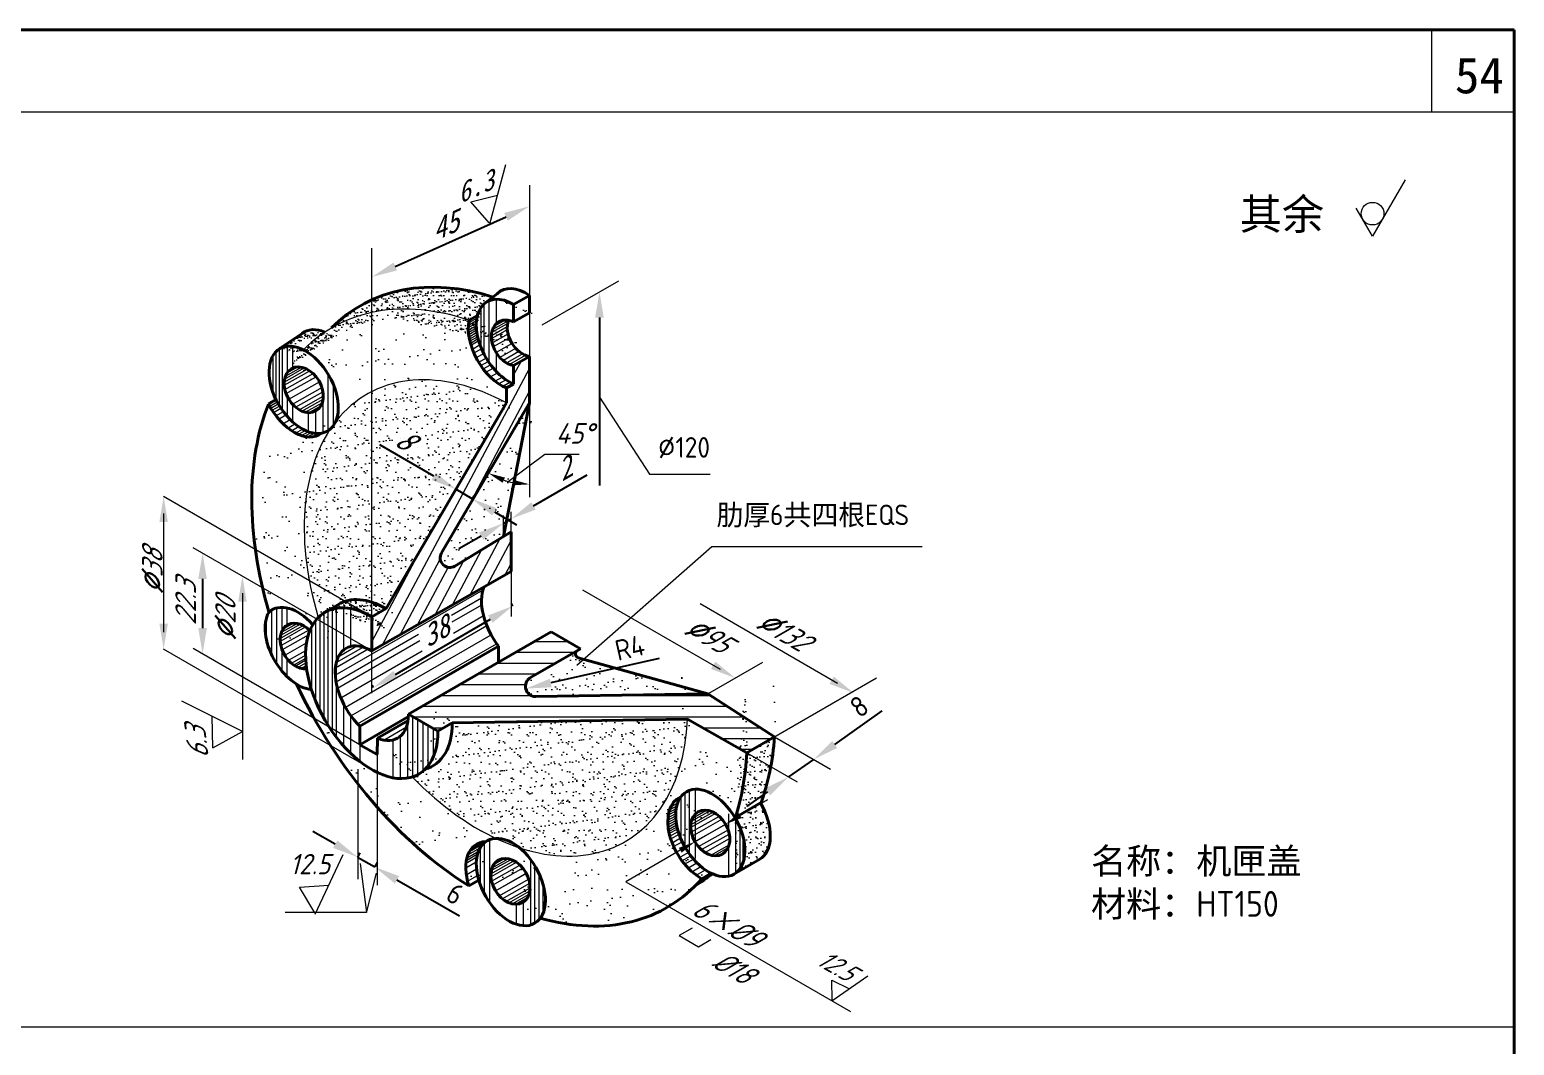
# Model space of a CAD drawing. Header units: millimetres. Extents: x 52 to 382, y 56 to 281.
# Drawn here: x 237.9 to 382.2, y 174.4 to 273.1 of the extents above; entities that cross this region are included whole.
import ezdxf

# ---------------------------------------------------------------- set-up
doc = ezdxf.new("R2010")
doc.units = ezdxf.units.MM
for name, color, linetype, lineweight in [('粗实线', 7, 'Continuous', 40), ('细实线', 7, 'Continuous', 15), ('细线', 7, 'Continuous', 13)]:
    doc.layers.add(name, color=color, linetype=linetype, lineweight=lineweight)
doc.styles.add('style1', font='isocp.shx')
doc.styles.add('style2', font='SimSun.ttf', dxfattribs={"oblique": 30})
doc.styles.add('style3', font='isocp.shx', dxfattribs={"oblique": 30})
doc.styles.add('style4', font='isocp.shx')
doc.styles.add('style5', font='isocp.shx')
doc.styles.add('数字', font='isocp.shx', dxfattribs={"oblique": 15})
doc.styles.add('数字30', font='isocp.shx', dxfattribs={"oblique": 30})
doc.dimstyles.new('ISO-25', dxfattribs={"dimtxt": 2, "dimasz": 2.5, "dimexe": 0, "dimexo": 0, "dimgap": 0.65, "dimtad": 1, "dimtxsty": '数字30', "dimcen": 2.5, "dimazin": 0, "dimtfac": 1, "dimtmove": 0, "dimatfit": 3, "dimfxl": 0, "dimarcsym": 0})

# ---------------------------------------------------------------- blocks, each defined once
blk = doc.blocks.new('*D35')
at = {"layer": 'Defpoints', "color": 0}
for p in [(283.94, 225.16), (284.69, 225.59), (284.69, 225.59)]:
    blk.add_point(p, dxfattribs=at)
at = {"layer": '细实线', "color": 0, "lineweight": -2}
for p, q in [((286.86, 226.84), (292.06, 229.85)), ((283.94, 225.16), (284.69, 225.59)), ((281.77, 223.91), (279.61, 222.66))]:
    blk.add_line(p, q, dxfattribs=at)
at = {"layer": '细实线', "color": 0}
for points in [[(286.65, 227.2), (287.07, 226.48), (284.69, 225.59)], [(281.56, 224.27), (281.98, 223.55), (283.94, 225.16)]]:
    blk.add_solid(points, dxfattribs=at)
at = {"layer": '细实线', "color": 0, "insert": (289.72, 230.4), "char_height": 2, "attachment_point": 5, "rotation": 30, "style": 'style2'}
blk.add_mtext('2', dxfattribs=at)
blk = doc.blocks.new('*D36')
at = {"layer": 'Defpoints', "color": 0}
for p in [(269.99, 193.11), (271.66, 192.14), (271.43, 191.75)]:
    blk.add_point(p, dxfattribs=at)
at = {"layer": '细实线', "color": 0, "lineweight": -2}
for p, q in [((267.59, 193.96), (265.43, 195.21)), ((269.99, 193.11), (269.76, 192.71)), ((269.76, 192.71), (271.43, 191.75)), ((271.66, 192.14), (271.43, 191.75)), ((273.59, 190.5), (279.66, 187))]:
    blk.add_line(p, q, dxfattribs=at)
at = {"layer": '细实线', "color": 0}
for points in [[(267.8, 194.33), (267.39, 193.6), (269.76, 192.71)], [(273.8, 190.86), (273.39, 190.14), (271.43, 191.75)]]:
    blk.add_solid(points, dxfattribs=at)
at = {"layer": '细实线', "color": 0, "insert": (279.25, 189.14), "char_height": 2, "attachment_point": 5, "rotation": 330, "style": 'style5'}
blk.add_mtext('6', dxfattribs=at)
blk = doc.blocks.new('*D37')
at = {"layer": 'Defpoints', "color": 0}
for p in [(284.69, 217.35), (284.83, 217.11), (271.15, 209.42)]:
    blk.add_point(p, dxfattribs=at)
at = {"layer": '细实线', "color": 0, "lineweight": -2}
for p, q in [((284.69, 217.35), (284.83, 217.11)), ((273.45, 210.44), (282.68, 215.84)), ((271.15, 209.42), (271.29, 209.18))]:
    blk.add_line(p, q, dxfattribs=at)
at = {"layer": '细实线', "color": 0}
for points in [[(282.46, 216.2), (282.89, 215.48), (284.83, 217.11)], [(273.24, 210.8), (273.66, 210.08), (271.29, 209.18)]]:
    blk.add_solid(points, dxfattribs=at)
at = {"layer": '细实线', "color": 0, "insert": (277.23, 214.57), "char_height": 2, "attachment_point": 5, "rotation": 30.3435, "style": 'style2'}
blk.add_mtext('38', dxfattribs=at)
blk = doc.blocks.new('*D38')
at = {"layer": 'Defpoints', "color": 0}
for p in [(254.71, 222.25), (254.71, 212.46), (254.71, 212.46)]:
    blk.add_point(p, dxfattribs=at)
at = {"layer": '细实线', "color": 0, "lineweight": -2}
blk.add_line((254.71, 219.75), (254.71, 214.96), dxfattribs=at)
at = {"layer": '细实线', "color": 0}
for points in [[(254.29, 219.75), (255.12, 219.75), (254.71, 222.25)], [(254.29, 214.96), (255.12, 214.96), (254.71, 212.46)]]:
    blk.add_solid(points, dxfattribs=at)
at = {"layer": '细实线', "color": 0, "insert": (253.06, 217.35), "char_height": 2, "attachment_point": 5, "rotation": 90, "style": 'style3'}
blk.add_mtext('22.3', dxfattribs=at)
blk = doc.blocks.new('*D39')
at = {"layer": 'Defpoints', "color": 0}
for p in [(287.07, 209.3), (286.1, 209.08)]:
    blk.add_point(p, dxfattribs=at)
at = {"layer": '细实线', "color": 0, "lineweight": -2}
blk.add_line((299.08, 212.02), (288.54, 209.63), dxfattribs=at)
at = {"layer": '细实线', "color": 0}
blk.add_solid([(288.45, 210.04), (288.63, 209.22), (286.1, 209.08)], dxfattribs=at)
at = {"layer": '细实线', "color": 0, "insert": (296.22, 213.06), "char_height": 2, "attachment_point": 5, "rotation": 12.7731, "style": 'style1'}
blk.add_mtext('R4', dxfattribs=at)
blk = doc.blocks.new('*D40')
at = {"layer": 'Defpoints', "color": 0}
for p in [(314.09, 202.21), (314.09, 202.21), (311.66, 200.5)]:
    blk.add_point(p, dxfattribs=at)
at = {"layer": '细实线', "color": 0, "lineweight": -2}
for p, q in [((316.13, 203.65), (320.74, 206.91)), ((311.66, 200.5), (314.09, 202.21)), ((309.61, 199.06), (307.57, 197.62))]:
    blk.add_line(p, q, dxfattribs=at)
at = {"layer": '细实线', "color": 0}
for points in [[(315.89, 204), (316.37, 203.31), (314.09, 202.21)], [(309.37, 199.4), (309.85, 198.72), (311.66, 200.5)]]:
    blk.add_solid(points, dxfattribs=at)
at = {"layer": '细实线', "color": 0, "insert": (318.51, 207.35), "char_height": 2, "attachment_point": 5, "rotation": 35.2019, "style": 'style1'}
blk.add_mtext('8', dxfattribs=at)
blk = doc.blocks.new('*D41')
at = {"layer": 'Defpoints', "color": 0}
for p in [(293.27, 247.64), (293.27, 228.84), (293.27, 228.84)]:
    blk.add_point(p, dxfattribs=at)
at = {"layer": '细实线', "color": 0, "lineweight": -2}
blk.add_line((293.27, 245.14), (293.27, 228.84), dxfattribs=at)
at = {"layer": '细实线', "color": 0}
blk.add_solid([(292.85, 245.14), (293.69, 245.14), (293.27, 247.64)], dxfattribs=at)
blk = doc.blocks.new('_None')
blk = doc.blocks.new('*D42')
at = {"layer": 'Defpoints', "color": 0}
for p in [(279.32, 228.46), (279.47, 228.7), (281.05, 227.78)]:
    blk.add_point(p, dxfattribs=at)
at = {"layer": '细实线', "color": 0, "lineweight": -2}
for p, q in [((277.17, 229.72), (271.94, 232.78)), ((279.47, 228.7), (279.32, 228.46)), ((280.9, 227.53), (279.32, 228.46)), ((281.05, 227.78), (280.9, 227.53)), ((283.06, 226.27), (285.22, 225))]:
    blk.add_line(p, q, dxfattribs=at)
at = {"layer": '细实线', "color": 0}
for points in [[(277.38, 230.08), (276.96, 229.36), (279.32, 228.46)], [(283.27, 226.63), (282.85, 225.91), (280.9, 227.53)]]:
    blk.add_solid(points, dxfattribs=at)
at = {"layer": '细实线', "color": 0, "insert": (274.31, 233.31), "char_height": 2, "attachment_point": 5, "rotation": 329.6376, "style": 'style2'}
blk.add_mtext('8', dxfattribs=at)
blk = doc.blocks.new('*D43')
at = {"layer": 'Defpoints', "color": 0}
for p in [(286.47, 255.97), (286.47, 255.97), (271.15, 249.09)]:
    blk.add_point(p, dxfattribs=at)
at = {"layer": '细实线', "color": 0, "lineweight": -2}
blk.add_line((273.43, 250.11), (284.19, 254.94), dxfattribs=at)
at = {"layer": '细实线', "color": 0}
for points in [[(284.02, 255.32), (284.36, 254.56), (286.47, 255.97)], [(273.26, 250.49), (273.6, 249.73), (271.15, 249.09)]]:
    blk.add_solid(points, dxfattribs=at)
at = {"layer": '细实线', "color": 0, "insert": (278.14, 254.03), "char_height": 2, "attachment_point": 5, "rotation": 24.1712, "style": 'style2'}
blk.add_mtext('45', dxfattribs=at)
blk = doc.blocks.new('粗糙度2')
at = {"layer": '细线'}
for p, q in [((5.77, 10), (0, 0)), ((0, 0), (-2.89, 5))]:
    blk.add_line(p, q, dxfattribs=at)
blk.add_circle((0, 4), 2, dxfattribs=at)

msp = doc.modelspace()

# ---------------------------------------------------------------- hatches: boundary and pattern name
at = {"layer": '细实线'}
h = msp.add_hatch(dxfattribs=at)
h.set_pattern_fill('AR-SAND', color=256, scale=0.015, style=0)
edge = h.paths.add_edge_path()
edge.add_ellipse((283.557, 215.986), major_axis=(16.27, -28.18), ratio=0.6297033, start_angle=504.51912, end_angle=528.50263, ccw=False)
edge.add_line((280.608, 244.88), (281.417, 245.347))
edge.add_ellipse((284.668, 242.681), major_axis=(2.313, -4.007), ratio=0.6087503, start_angle=182.69959, end_angle=211.7432, ccw=False)
edge.add_line((282.242, 246.616), (282.918, 247.147))
edge.add_ellipse((286.295, 218.114), major_axis=(16.27, -28.18), ratio=0.6297033, start_angle=145.54737, end_angle=176.46556)
edge.add_line((271.151, 246.872), (271.151, 245.643))
edge = h.paths.add_edge_path()
edge.add_ellipse((286.295, 218.114), major_axis=(16.27, -28.18), ratio=0.6297033, start_angle=176.46556, end_angle=189.78673)
edge.add_ellipse((283.557, 215.986), major_axis=(16.27, -28.18), ratio=0.6297033, start_angle=528.50263, end_angle=540.1325, ccw=False)
edge.add_line((271.151, 245.643), (271.151, 246.872))
h = msp.add_hatch(dxfattribs=at)
h.set_pattern_fill('AR-SAND', color=256, scale=0.06, style=0)
edge = h.paths.add_edge_path()
edge.add_ellipse((283.889, 242.34), major_axis=(2.313, -4.007), ratio=0.6087503, start_angle=213.90587, end_angle=322.5987, ccw=False)
edge.add_ellipse((283.557, 215.986), major_axis=(16.27, -28.18), ratio=0.6297033, start_angle=504.51912, end_angle=528.50263)
edge.add_line((271.151, 245.643), (271.151, 237.949))
edge.add_ellipse((283.215, 215.949), major_axis=(12.55, -21.737), ratio=0.6337233, start_angle=494.49703, end_angle=538.01051, ccw=False)
edge.add_line((284.245, 236.857), (284.245, 238.302))
edge = h.paths.add_edge_path()
edge.add_ellipse((283.557, 215.986), major_axis=(16.27, -28.18), ratio=0.6297033, start_angle=528.50263, end_angle=540.1325)
edge.add_ellipse((283.557, 215.986), major_axis=(16.27, -28.18), ratio=0.6297033, start_angle=540.1325, end_angle=542.28566)
edge.add_ellipse((283.557, 215.986), major_axis=(16.27, -28.18), ratio=0.6297033, start_angle=542.28566, end_angle=549.79141)
edge.add_ellipse((264.532, 238.124), major_axis=(2.313, -4.007), ratio=0.6087503, start_angle=23.76691, end_angle=136.95858, ccw=False)
edge.add_ellipse((283.215, 215.949), major_axis=(12.55, -21.737), ratio=0.6337233, start_angle=538.01051, end_angle=554.40441, ccw=False)
edge.add_line((271.151, 237.949), (271.151, 245.643))
edge = h.paths.add_edge_path()
edge.add_ellipse((283.215, 215.949), major_axis=(12.55, -21.737), ratio=0.6337233, start_angle=557.39912, end_angle=600.89429, ccw=False)
edge.add_ellipse((264.532, 238.124), major_axis=(2.313, -4.007), ratio=0.6087503, start_angle=347.45146, end_angle=366.84323, ccw=False)
edge.add_ellipse((263.753, 237.783), major_axis=(2.313, -4.007), ratio=0.6087503, start_angle=264.92583, end_angle=364.74562, ccw=False)
edge.add_ellipse((283.557, 215.986), major_axis=(16.27, -28.18), ratio=0.6297033, start_angle=206.23347, end_angle=237.27945)
edge.add_line((259.833, 222.599), (265.074, 219.574))
edge = h.paths.add_edge_path()
edge.add_line((265.074, 219.574), (259.833, 222.599))
edge.add_ellipse((283.557, 215.986), major_axis=(16.27, -28.18), ratio=0.6297033, start_angle=237.27945, end_angle=244.47526)
edge.add_line((260.533, 218.884), (265.798, 215.845))
edge.add_ellipse((271.151, 208.641), major_axis=(4.546, -7.875), ratio=0.5773503, start_angle=189.01173, end_angle=191.35926, ccw=False)
edge.add_ellipse((283.215, 215.949), major_axis=(12.55, -21.737), ratio=0.6337233, start_angle=600.89429, end_angle=609.75882, ccw=False)
edge = h.paths.add_edge_path()
edge.add_ellipse((283.557, 215.986), major_axis=(16.27, -28.18), ratio=0.6297033, start_angle=244.47526, end_angle=248.96512)
edge.add_ellipse((263.776, 212.738), major_axis=(2.313, -4.007), ratio=0.6087503, start_angle=107.89026, end_angle=188.42636, ccw=False)
edge.add_ellipse((271.151, 208.641), major_axis=(4.546, -7.875), ratio=0.5773503, start_angle=191.35926, end_angle=204.34214, ccw=False)
edge.add_line((265.798, 215.845), (260.533, 218.884))
h = msp.add_hatch(dxfattribs=at)
h.set_pattern_fill('AR-SAND', color=256, scale=0.01, style=0)
edge = h.paths.add_edge_path()
edge.add_ellipse((266.87, 239.729), major_axis=(2.313, -4.007), ratio=0.6087503, start_angle=501.24533, end_angle=544.61127)
edge.add_line((264.368, 243.61), (262.107, 242.06))
edge.add_ellipse((264.532, 238.124), major_axis=(2.313, -4.007), ratio=0.6087503, start_angle=136.95858, end_angle=182.69959, ccw=False)
edge.add_ellipse((283.557, 215.986), major_axis=(16.27, -28.18), ratio=0.6297033, start_angle=542.28566, end_angle=549.79141, ccw=False)
h = msp.add_hatch(dxfattribs=at)
h.set_pattern_fill('ANSI31', color=256, scale=0.33, angle=17, style=0)
h.set_pattern_definition([(62, (-508.0996, -71.3275), (-0.9251083, 0.4918888), [])])
h.paths.add_polyline_path([(272.532, 216.863), (271.151, 216.065), (271.151, 212.754), (284.692, 220.469), (284.692, 224.335), (279.231, 220.992, -0.7801576), (277.928, 222.27), (286.474, 236.858), (286.474, 241.369), (284.926, 240.475), (284.926, 238.682), (284.245, 238.302), (284.245, 236.857)])
h = msp.add_hatch(dxfattribs=at)
h.set_pattern_fill('AR-SAND', color=256, scale=0.03, style=0)
edge = h.paths.add_edge_path()
edge.add_ellipse((283.215, 215.949), major_axis=(12.55, -21.737), ratio=0.6337233, start_angle=494.49703, end_angle=538.01051)
edge.add_line((271.151, 237.949), (271.151, 217.487))
edge.add_ellipse((272.532, 209.439), major_axis=(4.546, -7.875), ratio=0.5773503, start_angle=135, end_angle=147.40541, ccw=False)
edge.add_line((272.532, 216.863), (284.245, 236.857))
edge = h.paths.add_edge_path()
edge.add_ellipse((283.215, 215.949), major_axis=(12.55, -21.737), ratio=0.6337233, start_angle=557.39912, end_angle=600.89429)
edge.add_line((265.074, 219.574), (268.55, 217.567))
edge.add_ellipse((272.532, 209.439), major_axis=(4.546, -7.875), ratio=0.5773503, start_angle=147.40541, end_angle=173.26337, ccw=False)
edge.add_line((271.151, 217.487), (271.151, 237.949))
edge.add_ellipse((283.215, 215.949), major_axis=(12.55, -21.737), ratio=0.6337233, start_angle=538.01051, end_angle=554.40441)
edge.add_ellipse((264.532, 238.124), major_axis=(2.313, -4.007), ratio=0.6087503, start_angle=6.84323, end_angle=23.76691, ccw=False)
edge = h.paths.add_edge_path()
edge.add_ellipse((271.151, 208.641), major_axis=(4.546, -7.875), ratio=0.5773503, start_angle=184.76251, end_angle=189.01173, ccw=False)
edge.add_ellipse((271.151, 208.641), major_axis=(4.546, -7.875), ratio=0.5773503, start_angle=176.21712, end_angle=184.76251, ccw=False)
edge.add_line((266.914, 216.672), (267.862, 217.238))
edge.add_ellipse((272.532, 209.439), major_axis=(4.546, -7.875), ratio=0.5773503, start_angle=173.26337, end_angle=181.5831, ccw=False)
edge.add_line((268.55, 217.567), (265.074, 219.574))
edge.add_ellipse((283.215, 215.949), major_axis=(12.55, -21.737), ratio=0.6337233, start_angle=600.89429, end_angle=609.75882)
h.paths.add_polyline_path([(273.663, 235.423), (276.472, 233.777), (274.956, 231.189), (272.146, 232.835)], flags=24)
h = msp.add_hatch(dxfattribs=at)
h.set_pattern_fill('AR-SAND', color=256, scale=0.015, style=0)
edge = h.paths.add_edge_path()
edge.add_ellipse((272.532, 209.439), major_axis=(4.546, -7.875), ratio=0.5773503, start_angle=135, end_angle=147.40541)
edge.add_line((271.151, 217.487), (271.151, 216.065))
edge.add_line((271.151, 216.065), (272.532, 216.863))
edge = h.paths.add_edge_path()
edge.add_ellipse((272.532, 209.439), major_axis=(4.546, -7.875), ratio=0.5773503, start_angle=147.40541, end_angle=173.26337)
edge.add_line((268.55, 217.567), (271.151, 216.065))
edge.add_line((271.151, 216.065), (271.151, 217.487))
edge = h.paths.add_edge_path()
edge.add_ellipse((272.532, 209.439), major_axis=(4.546, -7.875), ratio=0.5773503, start_angle=173.26337, end_angle=181.5831)
edge.add_line((267.862, 217.238), (266.914, 216.672))
edge.add_ellipse((271.151, 208.641), major_axis=(4.546, -7.875), ratio=0.5773503, start_angle=135, end_angle=176.21712, ccw=False)
edge.add_line((271.151, 216.065), (268.55, 217.567))
h = msp.add_hatch(dxfattribs=at)
h.set_pattern_fill('AR-SAND', color=256, scale=0.02, style=0)
edge = h.paths.add_edge_path()
edge.add_ellipse((272.532, 209.439), major_axis=(4.546, -7.875), ratio=0.5773503, start_angle=135, end_angle=147.40541)
edge.add_line((271.151, 217.487), (271.151, 216.065))
edge.add_line((271.151, 216.065), (272.532, 216.863))
edge = h.paths.add_edge_path()
edge.add_ellipse((272.532, 209.439), major_axis=(4.546, -7.875), ratio=0.5773503, start_angle=173.26337, end_angle=181.5831)
edge.add_line((267.862, 217.238), (266.914, 216.672))
edge.add_ellipse((271.151, 208.641), major_axis=(4.546, -7.875), ratio=0.5773503, start_angle=135, end_angle=176.21712, ccw=False)
edge.add_line((271.151, 216.065), (268.55, 217.567))
h = msp.add_hatch(dxfattribs=at)
h.set_pattern_fill('ANSI31', color=256, scale=0.33, angle=135, style=0)
h.set_pattern_definition([(180, (-508.0996, -71.3275), (-2e-16, -1.04775), [])])
h.paths.add_polyline_path([(274.713, 206.585), (277.58, 204.96), (278.961, 205.757), (286.474, 205.876), (286.474, 208.505, -0.4984237), (286.474, 210.086), (286.474, 213.375)])
h.paths.add_polyline_path([(301.826, 206.119), (307.587, 202.847), (310.29, 204.407), (303.792, 208.57), (287.086, 208.305, -0.1669954), (286.474, 208.505), (286.474, 205.876)])
h.paths.add_polyline_path([(286.474, 213.375), (286.474, 210.086, -0.0306161), (286.575, 210.153), (291.418, 212.949), (288.576, 214.589)])
h = msp.add_hatch(dxfattribs=at)
h.set_pattern_fill('AR-SAND', color=256, scale=0.06, style=0)
edge = h.paths.add_edge_path()
edge.add_ellipse((283.557, 215.986), major_axis=(16.27, -28.18), ratio=0.6297033, start_angle=389.64306, end_angle=404.03085)
edge.add_line((307.587, 202.847), (301.826, 206.119))
edge.add_ellipse((283.215, 215.949), major_axis=(12.55, -21.737), ratio=0.6337233, start_angle=324.67349, end_angle=404.77365, ccw=False)
edge.add_ellipse((284.661, 190.286), major_axis=(2.313, -4.007), ratio=0.6087503, start_angle=14.92335, end_angle=122.26583, ccw=False)
edge.add_ellipse((283.557, 215.986), major_axis=(16.27, -28.18), ratio=0.6297033, start_angle=326.96975, end_angle=360.56972)
edge.add_line((300.002, 187.91), (295.831, 190.318))
edge.add_line((295.831, 190.318), (299.693, 192.548))
edge.add_line((299.693, 192.548), (300.766, 193.167))
edge.add_ellipse((303.274, 194.453), major_axis=(2.313, -4.007), ratio=0.6087503, start_angle=175.15332, end_angle=268.26545, ccw=False)
edge.add_ellipse((304.039, 195.057), major_axis=(2.313, -4.007), ratio=0.6087503, start_angle=91.06963, end_angle=194.94912, ccw=False)
edge.add_line((306.434, 196.539), (306.474, 196.562))
edge = h.paths.add_edge_path()
edge.add_ellipse((283.215, 215.949), major_axis=(12.55, -21.737), ratio=0.6337233, start_angle=291.78567, end_angle=317.62097, ccw=False)
edge.add_ellipse((271.151, 208.641), major_axis=(4.546, -7.875), ratio=0.5773503, start_angle=319.51353, end_angle=352.68354, ccw=False)
edge.add_line((271.657, 200.948), (271.657, 197.593))
edge.add_ellipse((283.557, 215.986), major_axis=(16.27, -28.18), ratio=0.6297033, start_angle=287.85945, end_angle=310.40474)
edge.add_ellipse((283.645, 189.961), major_axis=(2.313, -4.007), ratio=0.6087503, start_angle=161.68152, end_angle=251.19758, ccw=False)
edge.add_ellipse((284.661, 190.286), major_axis=(2.313, -4.007), ratio=0.6087503, start_angle=162.26914, end_angle=183.20455, ccw=False)
edge = h.paths.add_edge_path()
edge.add_ellipse((271.151, 208.641), major_axis=(4.546, -7.875), ratio=0.5773503, start_angle=310.14182, end_angle=319.51353, ccw=False)
edge.add_line((270.606, 201.558), (269.987, 201.915))
edge.add_line((269.987, 201.915), (269.987, 199.589))
edge.add_ellipse((283.557, 215.986), major_axis=(16.27, -28.18), ratio=0.6297033, start_angle=283.17438, end_angle=287.85945)
edge.add_line((271.657, 197.593), (271.657, 200.948))
edge = h.paths.add_edge_path()
edge.add_ellipse((283.557, 215.986), major_axis=(16.27, -28.18), ratio=0.6297033, start_angle=274.51603, end_angle=283.17438)
edge.add_line((269.987, 199.589), (269.987, 201.915))
edge.add_line((269.987, 201.915), (267.148, 203.554))
edge = h.paths.add_edge_path()
edge.add_line((267.148, 203.554), (269.987, 201.915))
edge.add_line((269.987, 201.915), (269.987, 202.011))
edge.add_ellipse((271.151, 208.641), major_axis=(4.546, -7.875), ratio=0.5773503, start_angle=274.8946, end_angle=304.57338, ccw=False)
edge.add_line((267.009, 205.354), (265.554, 206.194))
edge.add_ellipse((283.557, 215.986), major_axis=(16.27, -28.18), ratio=0.6297033, start_angle=269.08243, end_angle=274.51603)
edge = h.paths.add_edge_path()
edge.add_ellipse((271.151, 208.641), major_axis=(4.546, -7.875), ratio=0.5773503, start_angle=249.17667, end_angle=274.8946, ccw=False)
edge.add_ellipse((264.144, 213.222), major_axis=(2.313, -4.007), ratio=0.6087503, start_angle=311.20292, end_angle=336.3605, ccw=False)
edge.add_ellipse((283.557, 215.986), major_axis=(16.27, -28.18), ratio=0.6297033, start_angle=262.4685, end_angle=269.08243)
edge.add_line((265.554, 206.194), (267.009, 205.354))
edge = h.paths.add_edge_path()
edge.add_ellipse((272.532, 209.439), major_axis=(4.546, -7.875), ratio=0.5773503, start_angle=351.2626, end_angle=392.59459)
edge.add_line((278.811, 204.218), (277.58, 204.929))
edge.add_ellipse((271.151, 208.641), major_axis=(4.546, -7.875), ratio=0.5773503, start_angle=368.7374, end_angle=405, ccw=False)
h = msp.add_hatch(dxfattribs=at)
h.set_pattern_fill('AR-SAND', color=256, scale=0.03, style=0)
edge = h.paths.add_edge_path()
edge.add_ellipse((283.215, 215.949), major_axis=(12.55, -21.737), ratio=0.6337233, start_angle=324.67349, end_angle=404.77365)
edge.add_line((301.826, 206.119), (278.961, 205.757))
edge.add_ellipse((272.532, 209.439), major_axis=(4.546, -7.875), ratio=0.5773503, start_angle=392.59459, end_angle=405.23501, ccw=False)
edge.add_ellipse((272.532, 209.439), major_axis=(4.546, -7.875), ratio=0.5773503, start_angle=351.2626, end_angle=392.59459, ccw=False)
edge.add_ellipse((271.151, 208.641), major_axis=(4.546, -7.875), ratio=0.5773503, start_angle=352.68354, end_angle=368.7374, ccw=False)
edge.add_ellipse((283.215, 215.949), major_axis=(12.55, -21.737), ratio=0.6337233, start_angle=291.78567, end_angle=317.62097)
edge.add_ellipse((284.661, 190.286), major_axis=(2.313, -4.007), ratio=0.6087503, start_angle=122.26583, end_angle=162.26914, ccw=False)
h = msp.add_hatch(dxfattribs=at)
h.set_pattern_fill('AR-SAND', color=256, scale=0.02, style=0)
edge = h.paths.add_edge_path()
edge.add_ellipse((286.295, 218.114), major_axis=(16.27, -28.18), ratio=0.6297033, start_angle=387.67927, end_angle=396.37459)
edge.add_line((309.919, 201.501), (307.587, 202.847))
edge.add_ellipse((283.557, 215.986), major_axis=(16.27, -28.18), ratio=0.6297033, start_angle=389.64306, end_angle=404.03085, ccw=False)
edge.add_line((306.474, 196.562), (308.915, 197.971))
edge.add_ellipse((306.51, 196.504), major_axis=(2.313, -4.007), ratio=0.6087503, start_angle=450.08942, end_angle=450.85034, ccw=False)
edge.add_ellipse((306.51, 196.504), major_axis=(2.313, -4.007), ratio=0.6087503, start_angle=449.78074, end_angle=450.08942, ccw=False)
edge = h.paths.add_edge_path()
edge.add_ellipse((286.295, 218.114), major_axis=(16.27, -28.18), ratio=0.6297033, start_angle=396.37459, end_angle=402.81805)
edge.add_line((310.29, 204.407), (307.587, 202.847))
edge.add_line((307.587, 202.847), (309.919, 201.501))
edge = h.paths.add_edge_path()
edge.add_ellipse((306.51, 196.504), major_axis=(2.313, -4.007), ratio=0.6087503, start_angle=360.6106, end_angle=449.78074)
edge.add_ellipse((306.51, 196.504), major_axis=(2.313, -4.007), ratio=0.6087503, start_angle=449.78074, end_angle=450.08942)
edge.add_ellipse((306.51, 196.504), major_axis=(2.313, -4.007), ratio=0.6087503, start_angle=450.08942, end_angle=450.85034)
edge.add_line((308.915, 197.971), (306.474, 196.562))
edge.add_ellipse((283.557, 215.986), major_axis=(16.27, -28.18), ratio=0.6297033, start_angle=389.49882, end_angle=389.64306, ccw=False)
edge.add_ellipse((304.039, 195.057), major_axis=(2.313, -4.007), ratio=0.6087503, start_angle=5.05118, end_angle=90.56894, ccw=False)
edge.add_line((306.558, 191.189), (308.849, 192.512))
h = msp.add_hatch(dxfattribs=at)
h.set_pattern_fill('AR-SAND', color=256, scale=0.06, style=0)
edge = h.paths.add_edge_path()
edge.add_ellipse((283.557, 215.986), major_axis=(16.27, -28.18), ratio=0.6297033, start_angle=360.56972, end_angle=372.2068)
edge.add_ellipse((303.274, 194.453), major_axis=(2.313, -4.007), ratio=0.6087503, start_angle=268.26545, end_angle=315.43989, ccw=False)
edge.add_line((300.766, 193.167), (299.693, 192.548))
edge.add_line((299.693, 192.548), (295.831, 190.318))
edge.add_line((295.831, 190.318), (300.002, 187.91))
at = {"layer": '细线'}
h = msp.add_hatch(dxfattribs=at)
h.set_pattern_fill('AR-SAND', color=256, scale=0.04, style=0)
h.paths.add_polyline_path([(286.474, 236.858), (277.928, 222.27, 0.7801576), (279.231, 220.992), (283.938, 223.874)])
h = msp.add_hatch(dxfattribs=at)
h.set_pattern_fill('AR-SAND', color=256, scale=0.04, style=0)
h.paths.add_polyline_path([(291.21, 212.091, -0.6641961), (291.124, 212.779), (286.575, 210.153, 0.7736415), (287.086, 208.305), (303.792, 208.57)])

# ---------------------------------------------------------------- linework, layer by layer
at = {"layer": '粗实线'}
for p, q in [((382.166, 273.127), (52.166, 273.127)), ((382.166, 56.127), (382.166, 273.127)), ((283.326, 247.467), (282.242, 246.616)), ((286.474, 247.306), (284.926, 246.412)), ((286.474, 247.306), (286.474, 245.614)), ((280.608, 244.88), (281.417, 245.347)), ((284.926, 246.412), (284.926, 244.72)), ((284.926, 244.72), (286.474, 245.614)), ((264.368, 243.61), (262.107, 242.06)), ((284.926, 240.475), (286.474, 241.369)), ((286.474, 241.369), (286.474, 236.858)), ((284.926, 240.475), (284.926, 238.682)), ((284.245, 238.302), (284.926, 238.682)), ((284.245, 238.302), (284.245, 236.857)), ((261.124, 236.776), (261.836, 237.187)), ((284.245, 236.857), (272.532, 216.863)), ((286.474, 236.858), (277.928, 222.27)), ((286.474, 236.858), (283.938, 223.874)), ((284.692, 224.335), (279.231, 220.992)), ((284.692, 224.335), (284.692, 220.469)), ((284.692, 220.469), (271.151, 212.754)), ((266.243, 216.271), (267.862, 217.238)), ((271.151, 216.065), (272.532, 216.863)), ((271.151, 212.754), (271.151, 216.065)), ((288.576, 214.589), (274.713, 206.585)), ((288.576, 214.589), (291.418, 212.949)), ((283.458, 213.203), (269.987, 205.426)), ((283.458, 213.203), (283.458, 211.634)), ((291.418, 212.949), (286.575, 210.153)), ((291.215, 212.089), (303.792, 208.57)), ((303.792, 208.57), (287.086, 208.305)), ((310.29, 204.407), (303.792, 208.57)), ((269.987, 203.634), (274.707, 206.36)), ((274.713, 206.585), (277.58, 204.96)), ((269.987, 205.426), (269.987, 203.634)), ((271.691, 204.264), (274.671, 205.985)), ((278.961, 205.757), (277.554, 204.944)), ((301.826, 206.119), (278.961, 205.757)), ((301.826, 206.119), (307.587, 202.847)), ((269.987, 203.634), (271.657, 202.671)), ((271.657, 202.671), (271.691, 204.264)), ((307.587, 202.847), (310.29, 204.407)), ((306.418, 196.53), (308.915, 197.971)), ((306.558, 191.189), (308.849, 192.512)), ((280.59, 189.919), (281.537, 190.466)), ((303.21, 190.61), (304.124, 191.138))]:
    msp.add_line(p, q, dxfattribs=at)
for centre, radius, start, end in [((278.74, 221.794), 0.94, 149.63764, 301.47701), ((291.312, 212.453), 0.376, 120, 254.36783), ((287.07, 209.295), 0.99, 120, 270.9081)]:
    msp.add_arc(centre, radius, start, end, dxfattribs=at)
for centre, major_axis, ratio, start_param, end_param in [((286.295, 218.114), (16.27, -28.18), 0.6297033, 2.5396889, 3.3124034), ((285.986, 243.723), (2.313, -4.007), 0.6087503, 8.5200013, 9.5783416), ((284.668, 242.681), (2.313, -4.007), 0.6087503, 2.3057016, 5.6012144), ((266.87, 239.729), (2.313, -4.007), 0.6087503, 8.7483814, 9.5052598), ((283.889, 242.34), (2.313, -4.007), 0.6087503, 3.7333617, 5.6304094), ((284.668, 242.681), (1.187, -2.055), 0.7238413, 2.3320618, 5.7461402), ((286.216, 243.574), (1.187, -2.055), 0.7238413, 3.6888043, 5.7461402), ((283.557, 215.986), (16.27, -28.18), 0.6297033, 3.5994531, 4.3452611), ((263.753, 237.783), (2.313, -4.007), 0.6087503, 4.6166403, 6.3660121), ((272.532, 209.439), (4.546, -7.875), 0.5773503, 2.3561945, 3.1692229), ((285.375, 215.564), (2.519, -4.362), 0.5773503, 3.5664384, 4.9296726), ((264.144, 213.222), (2.313, -4.007), 0.6087503, 3.4947528, 5.8705983), ((263.776, 212.738), (2.313, -4.007), 0.6087503, 1.8830402, 3.2886604), ((271.151, 208.641), (4.546, -7.875), 0.5773503, 2.3561945, 7.0726851), ((264.144, 213.222), (1.187, -2.055), 0.7238413, 1.9207946, 5.9728112), ((271.151, 208.641), (2.519, -4.362), 0.5773503, 2.3561945, 5.1649971), ((283.557, 215.986), (16.27, -28.18), 0.6297033, 4.5809395, 5.4175847), ((271.151, 208.641), (2.519, -4.362), 0.5773503, 5.650084, 7.0685835), ((272.532, 209.439), (4.546, -7.875), 0.5773503, 6.1306889, 7.0726851), ((286.295, 218.114), (16.27, -28.18), 0.6297033, 6.7662797, 7.0305013), ((283.557, 215.986), (16.27, -28.18), 0.6297033, 6.7980368, 7.0516686), ((303.274, 194.453), (2.313, -4.007), 0.6087503, 3.0570022, 5.5054646), ((306.51, 196.504), (2.313, -4.007), 0.6087503, 6.2725283, 7.8688229), ((283.645, 189.961), (2.313, -4.007), 0.6087503, 2.8218748, 4.3842249), ((283.557, 215.986), (16.27, -28.18), 0.6297033, 5.7066987, 6.4962341), ((286.295, 218.114), (16.27, -28.18), 0.6297033, 6.2854978, 6.3821225)]:
    msp.add_ellipse(centre, major_axis=major_axis, ratio=ratio, start_param=start_param, end_param=end_param, dxfattribs=at)
for centre, major_axis, ratio in [((264.532, 238.124), (2.313, -4.007), 0.6087503), ((264.532, 238.124), (1.187, -2.055), 0.7238413), ((304.039, 195.057), (2.313, -4.007), 0.6087503), ((304.039, 195.057), (1.187, -2.055), 0.7238413), ((284.661, 190.286), (2.313, -4.007), 0.6087503), ((284.624, 190.351), (1.187, -2.055), 0.7238413)]:
    msp.add_ellipse(centre, major_axis=major_axis, ratio=ratio, dxfattribs=at)
at = {"layer": '细实线'}
for p, q in [((282.62, 254.251), (284.165, 260.022)), ((280.775, 256.387), (283.368, 257.046)), ((286.474, 258.012), (286.474, 236.858)), ((282.554, 254.365), (280.775, 256.387)), ((271.151, 208.641), (271.151, 251.878)), ((287.708, 244.425), (295.149, 248.721)), ((282.535, 246.861), (282.535, 240.785)), ((283.235, 246.861), (283.235, 244.55)), ((281.735, 246.09), (281.735, 242.299)), ((282.035, 246.45), (282.035, 241.629)), ((281.309, 244.59), (280.527, 244.138)), ((281.306, 244.357), (280.53, 243.909)), ((281.326, 244.831), (280.537, 244.375)), ((281.315, 244.131), (280.543, 243.686)), ((281.315, 244.131), (280.543, 243.686)), ((281.374, 245.089), (280.563, 244.621)), ((281.333, 243.911), (280.566, 243.468)), ((281.333, 243.911), (280.566, 243.468)), ((282.833, 243.444), (284.315, 244.279)), ((282.835, 243.158), (284.32, 243.995)), ((282.872, 243.753), (284.348, 244.585)), ((282.95, 244.026), (284.51, 244.906)), ((283.11, 244.346), (284.151, 244.933)), ((262.939, 242.36), (262.939, 239.806)), ((281.36, 243.695), (280.597, 243.255)), ((281.395, 243.485), (280.635, 243.046)), ((281.437, 243.278), (280.68, 242.841)), ((281.437, 243.278), (280.68, 242.841)), ((281.485, 243.075), (280.731, 242.64)), ((281.54, 242.875), (280.788, 242.442)), ((281.666, 242.486), (280.919, 242.055)), ((282.897, 242.733), (284.386, 243.573)), ((282.98, 242.321), (284.506, 243.182)), ((283.274, 241.798), (284.771, 242.642)), ((261.539, 241.434), (261.539, 237.904)), ((261.839, 241.834), (261.839, 237.194)), ((262.139, 242.148), (262.139, 236.637)), ((262.439, 242.238), (262.439, 236.171)), ((263.439, 242.354), (263.439, 240.228)), ((281.812, 242.109), (281.071, 241.681)), ((282.023, 241.653), (281.287, 241.228)), ((282.262, 241.214), (281.532, 240.792)), ((283.235, 241.73), (283.235, 239.913)), ((283.569, 241.276), (285.134, 242.158)), ((283.633, 241.312), (285.134, 242.158)), ((283.931, 241.021), (285.437, 241.869)), ((284.291, 240.765), (285.802, 241.616)), ((284.56, 240.629), (286.075, 241.483)), ((284.882, 240.524), (286.541, 241.459)), ((262.633, 238.861), (264.872, 240.123)), ((262.635, 238.575), (265.118, 239.975)), ((262.672, 239.17), (264.585, 240.248)), ((262.696, 238.15), (265.452, 239.704)), ((262.749, 239.443), (264.31, 240.323)), ((262.91, 239.763), (263.951, 240.35)), ((266.881, 239.685), (266.881, 234.138)), ((281.794, 240.511), (282.465, 240.89)), ((282.028, 240.184), (282.695, 240.56)), ((282.281, 239.868), (282.945, 240.242)), ((282.701, 239.416), (283.358, 239.786)), ((262.779, 237.738), (265.732, 239.402)), ((263.074, 237.215), (266.065, 238.902)), ((263.432, 236.729), (266.36, 238.379)), ((263.432, 236.729), (266.36, 238.379)), ((267.381, 238.712), (267.381, 234.595)), ((283.178, 238.996), (283.827, 239.361)), ((283.178, 238.996), (283.827, 239.361)), ((283.534, 238.737), (284.176, 239.099)), ((283.931, 238.502), (284.565, 238.859)), ((284.207, 238.371), (284.833, 238.723)), ((261.136, 236.703), (261.876, 237.12)), ((261.229, 236.526), (261.967, 236.943)), ((261.328, 236.352), (262.064, 236.767)), ((262.939, 237.463), (262.939, 235.533)), ((263.439, 236.721), (263.439, 235.149)), ((263.731, 236.438), (266.399, 237.942)), ((264.091, 236.182), (266.435, 237.503)), ((264.359, 236.046), (266.415, 237.204)), ((264.681, 235.94), (266.34, 236.876)), ((266.381, 237.023), (266.381, 233.932)), ((267.881, 236.737), (267.881, 236.053)), ((286.474, 236.858), (286.474, 227.691)), ((293.272, 237.414), (298.139, 229.918)), ((261.457, 236.138), (262.191, 236.552)), ((261.594, 235.928), (262.325, 236.34)), ((261.827, 235.601), (262.555, 236.011)), ((262.081, 235.285), (262.804, 235.692)), ((262.501, 234.833), (263.217, 235.236)), ((264.981, 235.898), (264.981, 234.051)), ((265.012, 235.897), (266.208, 236.572)), ((265.681, 236.048), (265.681, 233.888)), ((262.977, 234.412), (263.684, 234.811)), ((262.977, 234.412), (263.684, 234.811)), ((263.334, 234.154), (264.033, 234.548)), ((263.731, 233.919), (264.42, 234.308)), ((264.007, 233.787), (264.688, 234.171)), ((264.312, 233.673), (264.982, 234.05)), ((264.587, 233.598), (265.244, 233.968)), ((264.587, 233.598), (265.035, 233.851)), ((264.904, 233.547), (265.54, 233.906)), ((265.305, 233.544), (265.896, 233.877)), ((284.401, 229.216), (287.962, 231.863)), ((287.962, 231.863), (291.307, 231.863)), ((298.139, 229.918), (304.037, 229.918)), ((271.151, 216.065), (250.922, 227.745)), ((250.922, 226.095), (250.922, 214.573)), ((283.938, 223.874), (283.938, 225.912)), ((284.692, 224.335), (284.692, 226.276)), ((271.151, 212.754), (253.782, 222.782)), ((291.071, 211.355), (304.203, 222.891)), ((284.692, 220.469), (284.692, 216.109)), ((258.575, 218.365), (258.575, 212.014)), ((305.034, 210.938), (291.659, 218.66)), ((316.416, 209.594), (303.042, 217.316)), ((262.327, 214.019), (264.471, 215.228)), ((262.328, 213.732), (264.719, 215.08)), ((262.366, 214.327), (264.182, 215.352)), ((262.443, 214.601), (263.904, 215.424)), ((262.604, 214.921), (263.537, 215.447)), ((262.39, 213.308), (265.055, 214.811)), ((262.473, 212.896), (264.987, 214.313)), ((262.768, 212.373), (264.809, 213.524)), ((270.606, 201.558), (250.922, 212.923)), ((269.987, 203.634), (253.782, 212.991)), ((263.062, 211.85), (264.733, 212.792)), ((263.425, 211.595), (264.721, 212.326)), ((258.575, 212.014), (258.575, 202.179)), ((263.547, 211.379), (264.727, 212.044)), ((263.785, 211.339), (264.734, 211.874)), ((264.053, 211.204), (264.753, 211.598)), ((264.375, 211.098), (264.779, 211.326)), ((264.705, 211.055), (264.805, 211.111)), ((303.792, 208.57), (309.135, 211.655)), ((309.984, 204.231), (320.202, 210.13)), ((258.575, 204.931), (252.693, 207.862)), ((255.694, 203.318), (255.634, 206.396)), ((255.694, 203.318), (258.575, 204.931)), ((269.987, 203.634), (269.987, 202.011)), ((310.29, 204.407), (315.726, 201.269)), ((271.657, 202.671), (271.657, 189.969)), ((307.587, 202.847), (312.482, 200.021)), ((301.975, 199.248), (301.975, 193.062)), ((302.575, 199.248), (302.575, 192.57)), ((300.076, 197.299), (300.782, 197.697)), ((300.193, 197.595), (300.866, 197.974)), ((301.175, 198.565), (301.175, 194.505)), ((301.575, 198.966), (301.575, 193.691)), ((309.602, 198.268), (306.955, 196.74)), ((299.913, 196.289), (300.678, 196.72)), ((299.914, 196.06), (300.687, 196.496)), ((299.914, 196.06), (300.687, 196.496)), ((299.925, 196.526), (300.68, 196.951)), ((299.925, 195.837), (300.705, 196.277)), ((299.953, 196.771), (300.696, 197.19)), ((300.001, 197.028), (300.728, 197.438)), ((302.102, 195.859), (304.341, 197.121)), ((302.104, 195.573), (304.587, 196.973)), ((302.141, 196.168), (304.054, 197.246)), ((302.165, 195.148), (304.922, 196.702)), ((302.218, 196.441), (303.696, 197.274)), ((302.282, 194.755), (305.24, 196.422)), ((302.302, 196.488), (303.779, 197.321)), ((302.379, 196.761), (303.42, 197.348)), ((302.531, 196.847), (303.268, 197.262)), ((305.798, 196.93), (305.798, 195.308)), ((306.498, 196.429), (306.498, 191.145)), ((299.946, 195.619), (300.733, 196.063)), ((299.975, 195.406), (300.768, 195.853)), ((300.012, 195.197), (300.81, 195.647)), ((300.012, 195.197), (300.81, 195.647)), ((300.056, 194.992), (300.858, 195.445)), ((300.119, 194.741), (300.927, 195.196)), ((300.192, 194.495), (301.005, 194.953)), ((302.543, 194.213), (305.535, 195.9)), ((302.551, 194.198), (305.527, 195.915)), ((302.901, 193.727), (305.829, 195.377)), ((302.901, 193.727), (305.829, 195.377)), ((303.2, 193.436), (305.868, 194.94)), ((306.898, 195.618), (306.898, 191.543)), ((280.492, 192.935), (281.684, 193.624)), ((280.641, 193.252), (282.023, 194.05)), ((280.641, 193.252), (281.713, 193.871)), ((280.782, 193.472), (282.278, 194.25)), ((301.122, 193.373), (299.693, 192.548)), ((300.326, 194.111), (301.147, 194.574)), ((300.48, 193.739), (301.308, 194.206)), ((303.56, 193.18), (305.905, 194.501)), ((303.56, 193.18), (305.905, 194.501)), ((304.151, 192.938), (305.877, 193.911)), ((304.481, 192.895), (305.677, 193.57)), ((305.798, 193.677), (305.798, 190.845)), ((307.198, 194.749), (307.198, 192.102)), ((265.66, 187.174), (268.363, 192.976)), ((270.02, 192.073), (270.647, 187.324)), ((280.283, 191.66), (281.306, 192.25)), ((280.306, 192.135), (281.364, 192.746)), ((280.341, 192.386), (281.427, 193.013)), ((280.4, 192.651), (281.525, 193.301)), ((280.4, 192.651), (281.525, 193.301)), ((282.724, 191.088), (284.963, 192.35)), ((282.726, 190.802), (285.209, 192.202)), ((282.763, 191.397), (284.677, 192.476)), ((282.788, 190.378), (285.544, 191.931)), ((282.841, 191.67), (284.401, 192.55)), ((283.001, 191.99), (284.042, 192.577)), ((299.693, 192.548), (295.831, 190.318)), ((301.055, 192.686), (301.904, 193.164)), ((301.284, 192.356), (302.14, 192.838)), ((301.532, 192.036), (302.396, 192.523)), ((301.532, 192.036), (302.396, 192.523)), ((301.778, 191.601), (302.746, 192.146)), ((306.613, 193.178), (306.641, 193.195)), ((271.587, 191.134), (270.647, 187.428)), ((280.334, 190.996), (281.322, 191.567)), ((280.457, 190.375), (281.42, 190.931)), ((282.871, 189.965), (285.862, 191.652)), ((283.165, 189.443), (286.157, 191.129)), ((283.173, 189.427), (286.149, 191.145)), ((283.46, 188.92), (286.451, 190.606)), ((283.524, 188.956), (286.451, 190.606)), ((302.247, 191.292), (303.133, 191.791)), ((302.667, 190.954), (303.568, 191.462)), ((264.11, 189.772), (266.97, 189.984)), ((265.612, 187.307), (264.11, 189.772)), ((283.822, 188.665), (286.49, 190.169)), ((284.182, 188.409), (286.527, 189.73)), ((284.451, 188.273), (286.506, 189.432)), ((284.773, 188.168), (286.432, 189.103)), ((295.831, 190.318), (317.676, 177.706)), ((285.103, 188.124), (286.3, 188.799)), ((270.647, 187.324), (262.727, 187.324)), ((302.283, 185.813), (301.011, 185.078)), ((301.011, 185.078), (302.887, 183.995)), ((302.887, 183.995), (304.09, 184.69)), ((315.837, 180.744), (317.559, 179.914)), ((315.882, 178.82), (315.837, 180.744)), ((315.866, 178.728), (319.361, 181.176))]:
    msp.add_line(p, q, dxfattribs=at)
msp.add_arc((286.474, 236.858), 7.918, 251.59969, 258.03795, dxfattribs=at)
for start_param, end_param in [(8.6306014, 10.6422991), (5.0926206, 7.0646329)]:
    msp.add_ellipse((283.215, 215.949), major_axis=(12.55, -21.737), ratio=0.6337233, start_param=start_param, end_param=end_param, dxfattribs=at)
for points in [[(283.861, 229.094), (284.088, 229.595), (282.472, 230.026)], [(284.862, 229.385), (284.804, 228.838), (286.474, 228.94)], [(250.509, 225.27), (251.334, 225.27), (250.922, 227.745)], [(258.163, 217.54), (258.988, 217.54), (258.575, 220.015)], [(250.509, 215.398), (251.334, 215.398), (250.922, 212.923)], [(304.526, 211.707), (304.113, 210.993), (306.463, 210.113)], [(316.042, 210.254), (315.63, 209.539), (317.979, 208.659)], [(306.818, 196.979), (307.093, 196.502), (305.527, 195.915)], [(300.985, 193.611), (301.26, 193.135), (302.551, 194.198)]]:
    msp.add_solid(points, dxfattribs=at)
at = {"layer": '细线'}
for p, q in [((374.166, 265.127), (374.166, 273.127)), ((52.166, 265.127), (382.166, 265.127)), ((162.166, 265.127), (272.166, 265.127)), ((304.203, 222.891), (324.62, 222.891)), ((267.598, 210.401), (281.956, 218.691)), ((278.88, 216.222), (281.823, 217.921)), ((261.392, 216.724), (261.392, 212.418)), ((261.892, 216.92), (261.892, 211.507)), ((262.392, 216.985), (262.392, 214.619)), ((262.892, 216.934), (262.892, 215.237)), ((266.493, 216.448), (266.493, 206.212)), ((266.893, 216.663), (266.893, 205.536)), ((267.293, 216.808), (267.293, 204.929)), ((267.693, 216.897), (267.693, 204.378)), ((268.393, 216.94), (268.393, 212.836)), ((269.093, 216.863), (269.093, 213.186)), ((278.954, 215.572), (281.828, 217.231)), ((260.892, 215.882), (260.892, 213.921)), ((265.293, 215.084), (265.293, 208.962)), ((265.693, 215.717), (265.693, 207.867)), ((266.093, 216.145), (266.093, 206.977)), ((268.582, 207.274), (282.322, 215.207)), ((279.076, 214.488), (282.005, 216.179)), ((267.674, 209.752), (275.683, 214.376)), ((267.811, 209.139), (275.821, 213.763)), ((269.122, 206.431), (282.75, 214.299)), ((262.392, 212.949), (262.392, 210.819)), ((267.607, 211.099), (270.794, 212.939)), ((267.689, 211.608), (270.312, 213.123)), ((267.895, 212.189), (269.706, 213.235)), ((268.143, 208.175), (276.051, 212.741)), ((269.768, 205.649), (283.278, 213.45)), ((262.892, 212.011), (262.892, 210.272)), ((268.393, 207.63), (268.393, 203.527)), ((269.093, 206.472), (269.093, 202.795)), ((275.102, 206.358), (275.102, 200.503)), ((272.407, 204.138), (274.518, 205.357)), ((274.602, 205.633), (274.602, 200.385)), ((275.602, 206.08), (275.602, 200.714)), ((276.102, 205.797), (276.102, 201.047)), ((276.602, 205.514), (276.602, 201.558)), ((277.102, 205.23), (277.102, 202.396)), ((273.202, 204.095), (273.202, 200.421)), ((273.902, 204.441), (273.902, 200.342)), ((269.785, 201.244), (269.785, 190.577)), ((281.673, 193.569), (281.673, 190.053)), ((282.073, 194.095), (282.073, 189.148)), ((282.573, 194.306), (282.573, 188.326)), ((286.569, 192.492), (286.569, 186.109)), ((286.969, 191.912), (286.969, 186.276)), ((287.369, 191.184), (287.369, 186.591)), ((287.769, 190.157), (287.769, 187.205)), ((285.169, 188.124), (285.169, 186.192)), ((285.869, 188.332), (285.869, 186.045)), ((52.166, 176.213), (382.166, 176.213))]:
    msp.add_line(p, q, dxfattribs=at)
msp.add_ellipse((283.557, 215.986), major_axis=(16.27, -28.18), ratio=0.6297033, start_param=8.8055198, end_param=9.5956703, dxfattribs=at)

# ---------------------------------------------------------------- block references
at = {"layer": '细线', "xscale": 0.5500000000000114, "yscale": 0.5500000000000114, "zscale": 0.55}
msp.add_blockref('粗糙度2', (368.396, 253.046), dxfattribs=at)

# ---------------------------------------------------------------- texts
at = {"layer": '细实线', "attachment_point": 5}
for s, insert, char_height, rotation, style in [('6.3', (281.07, 257.807), 1.848, 24, 'style2'), ('{\\Ftxt.shx;%%c}38', (249.82, 220.334), 2, 90, 'style3'), ('{\\Ftxt.shx;%%c}20', (256.922, 215.715), 1.98, 90, 'style3'), ('{\\Ftxt.shx;%%c}95', (303.692, 214.349), 2, 330, 'style3'), ('{\\Ftxt.shx;%%c}132', (311.024, 214.74), 2, 330, 'style3')]:
    msp.add_mtext(s, dxfattribs=dict(at, insert=insert, char_height=char_height, rotation=rotation, style=style))
at = {"layer": '细实线', "attachment_point": 1}
for s, insert, char_height, width, style in [('{\\f仿宋_GB2312|b0|i0|c134|p49;其余}', (355.49, 256.701), 3, 11.1399, 'style4'), ('{\\Ftxt.shx;%%c}120', (298.943, 233.529), 2, 11.13988, 'style4'), ('{\\fTxt|b0|i0|c134|p2;肋厚}6{\\f宋体|b0|i0|c134|p2;共\\fTxt|b0|i0|c134|p2;四根}EQS', (304.646, 226.972), 2, 24.30571, 'style4'), ('{\\f宋体|b0|i0|c134|p18;名称：机匣盖\\P材料：}HT150', (341.038, 193.579), 2.5, 41.4773, 'style4'), ('12.5', (263.185, 193.016), 1.98, 20.85772, '数字')]:
    msp.add_mtext(s, dxfattribs=dict(at, insert=insert, char_height=char_height, width=width, style=style))
at = {"layer": '细实线', "insert": (290.897, 233.887), "char_height": 2, "attachment_point": 5, "style": '数字'}
msp.add_mtext('45%%d', dxfattribs=at)
at = {"layer": '细实线', "attachment_point": 1, "style": '数字30'}
for s, insert, char_height, width, rotation in [('6.3', (253.359, 202.091), 1.98, 41.45853, 97), ('6{\\fSimSun|b0|i0|c134|p2;×}%%c9', (303.081, 188.964), 2, 13.90514, 330), ('%%c18', (304.999, 183.854), 1.98, 20.85772, 330), ('12.5', (315.102, 183.893), 1.8, 13.9051, 330)]:
    msp.add_mtext(s, dxfattribs=dict(at, insert=insert, char_height=char_height, width=width, rotation=rotation))
at = {"layer": '细线', "insert": (376.391, 270.44), "char_height": 3.5, "width": 6.5281, "attachment_point": 1}
msp.add_mtext('{\\fSimSun|b0|i0|c134|p2;54}', dxfattribs=at)

# ---------------------------------------------------------------- dimensions: what is measured, and where the dimension line sits
at = {"layer": '细实线'}
for p1, p2, distance, text, override, picture, middle in [((271.151, 249.091), (286.474, 255.968), 0, '45', {"dimtxsty": 'style2'}, '*D43', (278.137, 254.035)), ((293.272, 247.637), (293.272, 228.841), 0, ' ', {"dimblk2": 'None', "dimsah": 1}, '*D41', (293.272, 236.989)), ((283.938, 225.159), (284.692, 225.594), 0, '2', {"dimtxsty": 'style2'}, '*D35', (289.717, 230.4)), ((254.708, 222.248), (254.708, 212.456), 0, '22.3', {"dimtxsty": 'style3'}, '*D38', (253.057, 217.352)), ((271.151, 209.421), (284.692, 217.347), -0.279, '38', {"dimtxsty": 'style2'}, '*D37', (277.229, 214.567)), ((311.657, 200.498), (314.089, 202.214), 0, '8', {"dimtxsty": 'style1'}, '*D40', (318.506, 207.349))]:
    dim = msp.add_aligned_dim(p1=p1, p2=p2, distance=distance, text=text, dimstyle='ISO-25', override=override, dxfattribs=at)
    dim.commit()
    dim.dimension.update_dxf_attribs({"geometry": picture, "text_midpoint": middle})
for base, p1, p2, angle, text, override, picture, middle in [((279.324, 228.456), (281.049, 227.778), (279.468, 228.704), 149.63764, '8', {"dimtxsty": 'style2'}, '*D42', (273.475, 231.882)), ((271.429, 191.751), (269.987, 193.109), (271.657, 192.145), 330, '6', {"dimtxsty": 'style5'}, '*D36', (278.426, 187.711))]:
    dim = msp.add_linear_dim(base=base, p1=p1, p2=p2, angle=angle, text=text, dimstyle='ISO-25', override=override, dxfattribs=at)
    dim.commit()
    dim.dimension.update_dxf_attribs({"geometry": picture, "text_midpoint": middle, "dimtype": 161})
dim = msp.add_radius_dim(center=(287.07, 209.295), mpoint=(286.105, 209.076), text='R4', dimstyle='ISO-25', override={"dimtxsty": 'style1', "dimtmove": 1}, dxfattribs=at)
dim.commit()
dim.dimension.update_dxf_attribs({"geometry": '*D39', "text_midpoint": (296.584, 211.452), "dimtype": 164})

doc.saveas('drawing.dxf')
